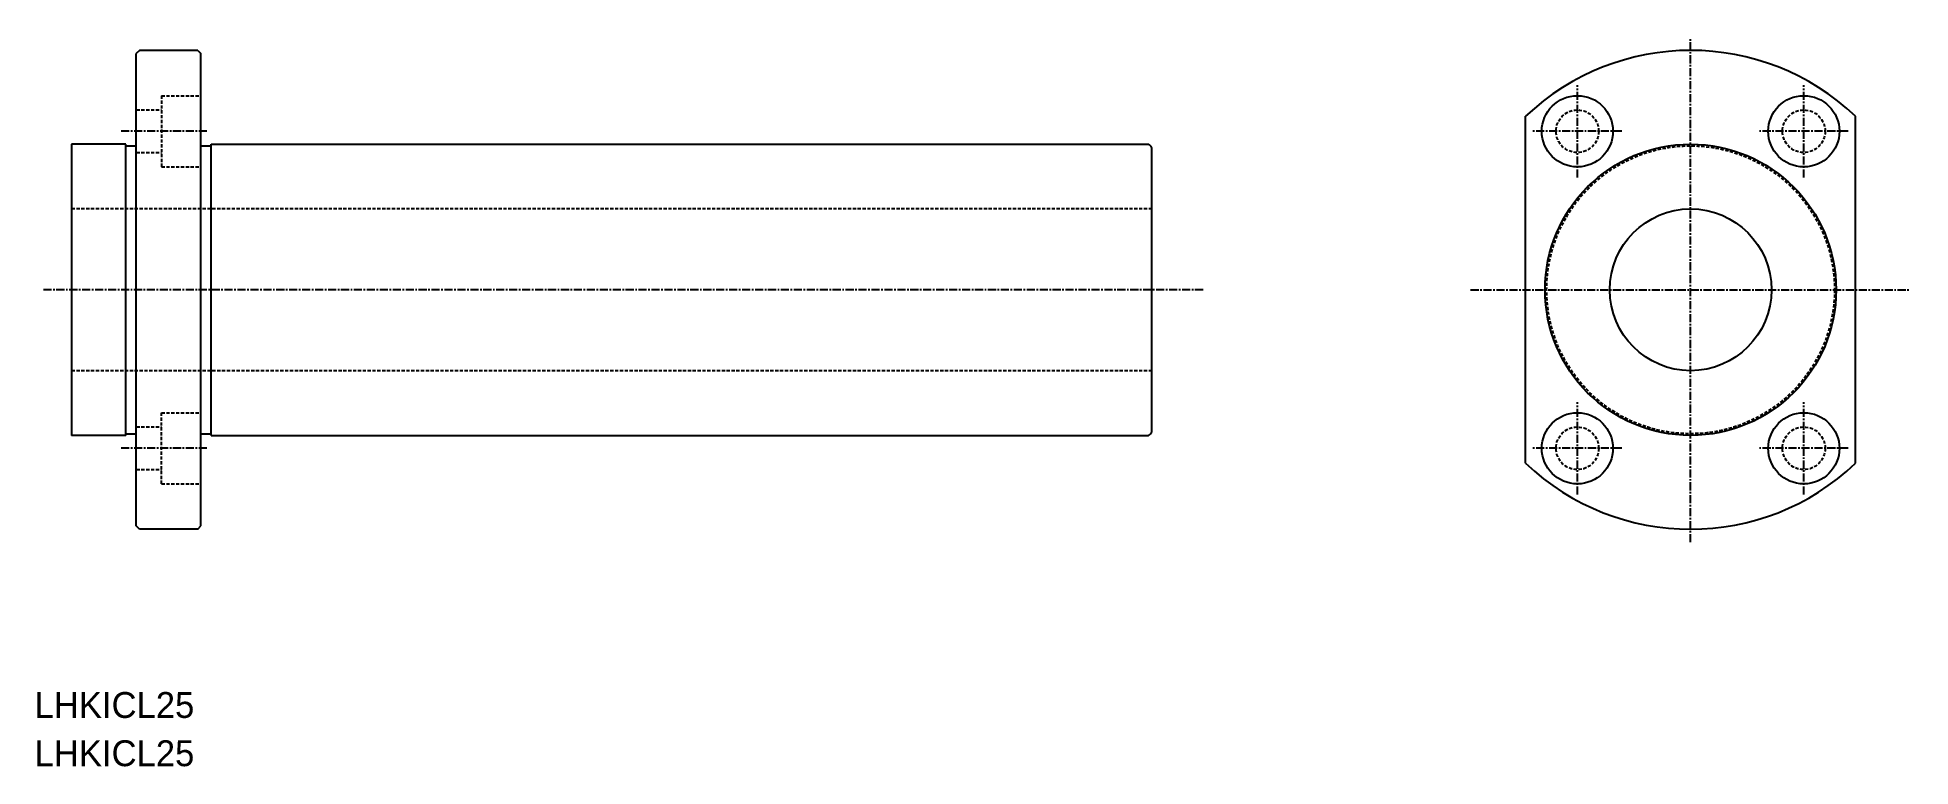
# Model space of a CAD drawing. Extents: x 202 to 492, y 129 to 242.
import ezdxf

# ---------------------------------------------------------------- set-up
doc = ezdxf.new("R2010")
doc.units = 0
doc.linetypes.add('CENTER', pattern=[2, 1.25, -0.25, 0.25, -0.25])
doc.linetypes.add('DASHED', pattern=[0.75, 0.5, -0.25])
doc.layers.get('0').update_dxf_attribs({"linetype": 'CONTINUOUS'})
doc.layers.add('CENTER', color=1, linetype='CENTER')

msp = doc.modelspace()

# ---------------------------------------------------------------- linework, layer by layer
at = {"color": 7, "linetype": 'CONTINUOUS'}
for p, q in [((217.88, 240.18), (217.38, 239.68)), ((217.38, 166.68), (217.38, 239.68)), ((226.88, 240.18), (217.88, 240.18)), ((226.88, 240.18), (227.38, 239.68)), ((227.38, 166.68), (227.38, 239.68)), ((432.13, 176.37), (432.13, 229.99)), ((483.13, 176.37), (483.13, 229.99)), ((215.78, 225.68), (207.38, 225.68)), ((207.38, 225.68), (207.38, 180.68)), ((215.78, 180.68), (215.78, 225.68)), ((215.78, 225.43), (217.38, 225.43)), ((227.38, 225.43), (228.98, 225.43)), ((228.98, 180.68), (228.98, 225.68)), ((228.98, 225.68), (373.83, 225.68)), ((374.38, 181.22), (374.38, 225.14)), ((215.78, 180.68), (207.38, 180.68)), ((215.78, 180.93), (217.38, 180.93)), ((227.38, 180.93), (228.98, 180.93)), ((228.98, 180.68), (373.83, 180.68)), ((217.88, 166.18), (217.38, 166.68)), ((226.88, 166.18), (217.88, 166.18)), ((226.88, 166.18), (227.38, 166.68))]:
    msp.add_line(p, q, dxfattribs=at)
at = {"color": 3, "linetype": 'DASHED'}
for p, q in [((221.28, 233.18), (221.28, 222.18)), ((221.28, 233.18), (227.38, 233.18)), ((217.41, 230.98), (221.28, 230.98)), ((217.41, 224.38), (221.28, 224.38)), ((221.28, 222.18), (227.38, 222.18)), ((374.38, 215.68), (207.38, 215.68)), ((374.38, 190.68), (207.38, 190.68)), ((221.28, 173.18), (221.28, 184.18)), ((221.28, 184.18), (227.38, 184.18)), ((217.41, 181.98), (221.28, 181.98)), ((217.41, 175.38), (221.28, 175.38)), ((221.28, 173.18), (227.38, 173.18))]:
    msp.add_line(p, q, dxfattribs=at)
at = {"color": 7, "linetype": 'CONTINUOUS'}
for centre, radius in [((440.13, 227.68), 5.5), ((475.13, 227.68), 5.5), ((457.63, 203.18), 22.5), ((457.63, 203.18), 12.5), ((440.13, 178.68), 5.5), ((475.13, 178.68), 5.5)]:
    msp.add_circle(centre, radius, dxfattribs=at)
at = {"color": 3, "linetype": 'DASHED'}
for centre, radius in [((440.13, 227.68), 3.3), ((475.13, 227.68), 3.3), ((457.63, 203.18), 22.25), ((440.13, 178.68), 3.3), ((475.13, 178.68), 3.3)]:
    msp.add_circle(centre, radius, dxfattribs=at)
at = {"color": 7, "linetype": 'CONTINUOUS'}
for centre, radius, start, end in [((457.63, 203.18), 37, 46.434, 133.566), ((373.23, 224.53), 1.3, 27.7958, 62.2042), ((373.23, 181.83), 1.3, 297.7958, 332.2042), ((457.63, 203.18), 37, 226.434, 313.566)]:
    msp.add_arc(centre, radius, start, end, dxfattribs=at)
at = {"layer": 'CENTER', "color": 1, "linetype": 'CENTER'}
for p, q in [((457.63, 164.18), (457.63, 242.18)), ((440.13, 220.53), (440.13, 234.83)), ((475.13, 220.53), (475.13, 234.83)), ((228.3, 227.68), (215.03, 227.68)), ((447.01, 227.68), (433.25, 227.68)), ((482.01, 227.68), (468.25, 227.68)), ((382.27, 203.18), (202.88, 203.18)), ((423.63, 203.18), (491.63, 203.18)), ((440.13, 171.53), (440.13, 185.83)), ((475.13, 171.53), (475.13, 185.83)), ((228.3, 178.68), (215.03, 178.68)), ((447.01, 178.68), (433.25, 178.68)), ((482.01, 178.68), (468.25, 178.68))]:
    msp.add_line(p, q, dxfattribs=at)

# ---------------------------------------------------------------- texts
at = {"color": 7, "linetype": 'CONTINUOUS'}
for p in [(201.67, 137.01), (201.67, 129.55)]:
    msp.add_text('LHKICL25', height=4, dxfattribs=at).set_placement(p)

doc.saveas('drawing.dxf')
